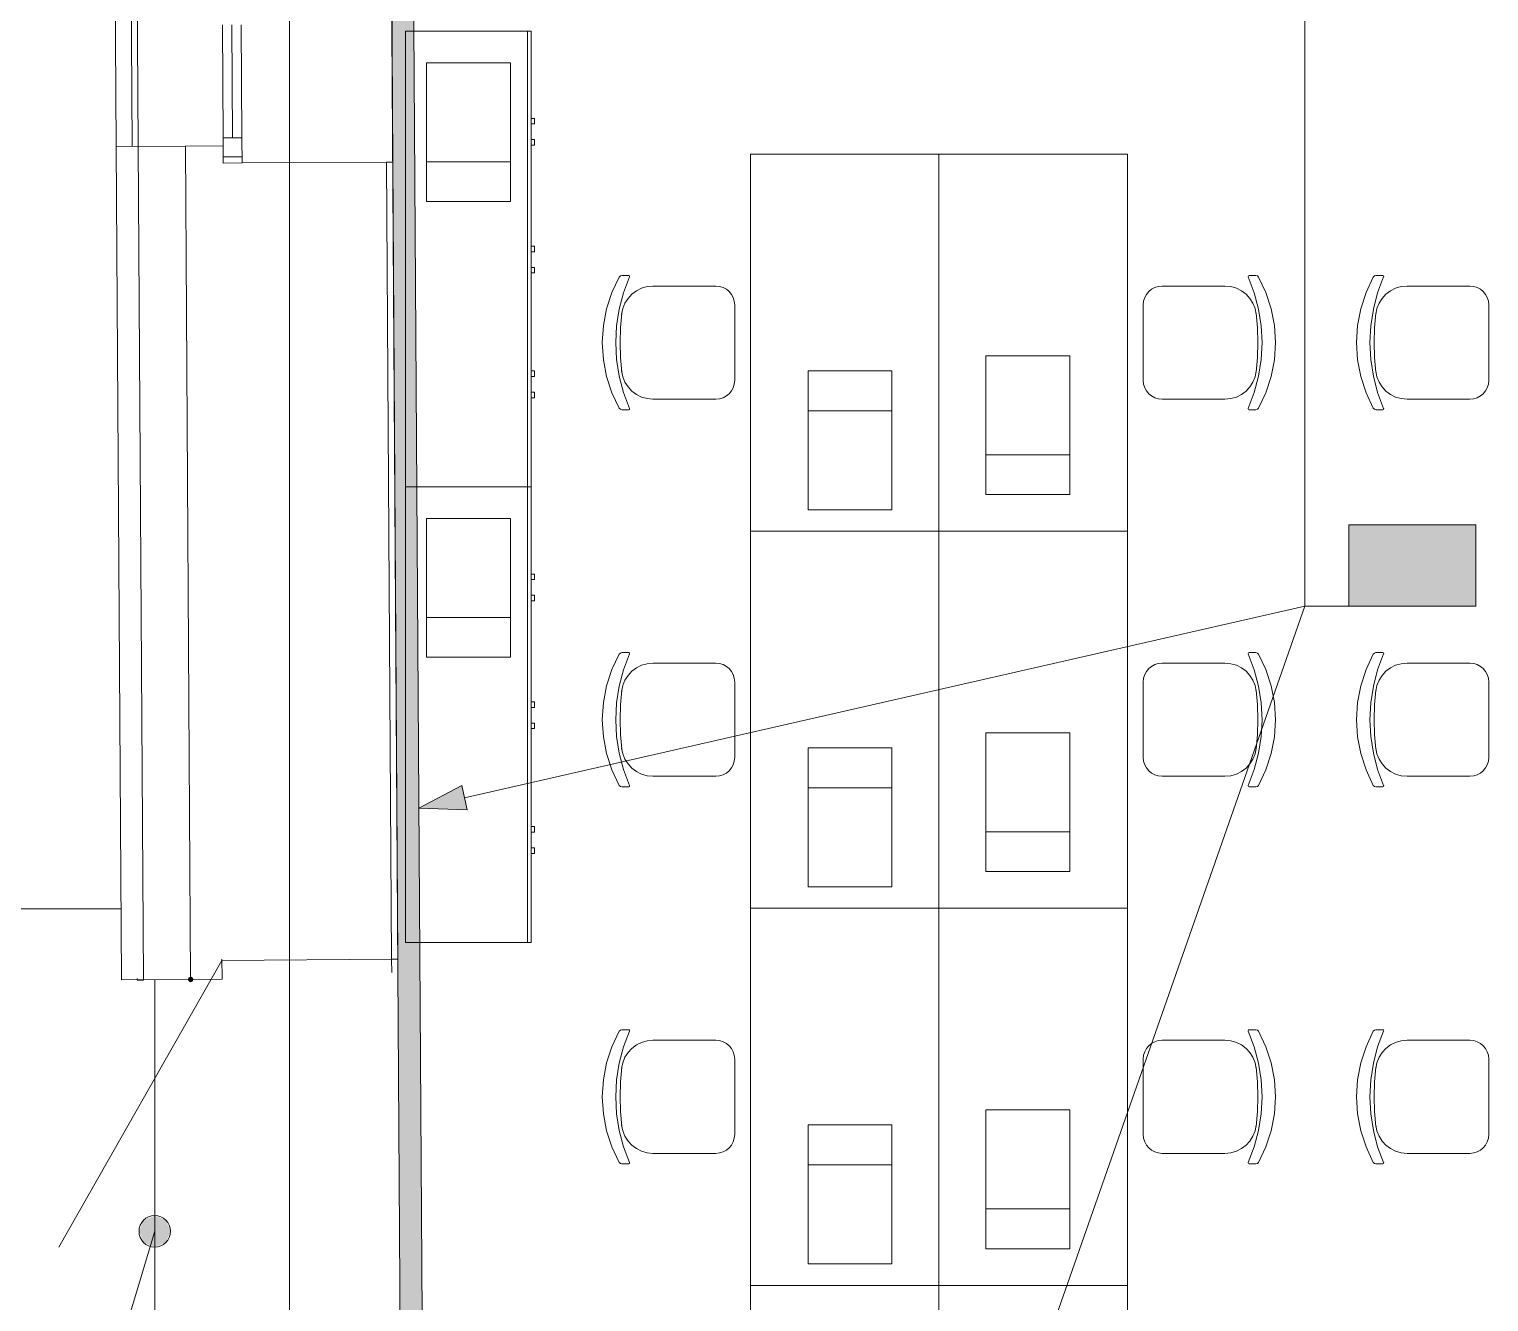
# Model space of a CAD drawing. Header units: millimetres. Extents: x -546 to 1681, y -650 to 1730.
# Drawn here: x 230.38 to 276.84, y 428.45 to 468.95 of the extents above; entities that cross this region are included whole.
import ezdxf

# ---------------------------------------------------------------- set-up
doc = ezdxf.new("R2010")
doc.units = ezdxf.units.MM

msp = doc.modelspace()

# ---------------------------------------------------------------- hatches: boundary and pattern name
at = {"true_color": 0xf1d696}
h = msp.add_hatch(color=41, dxfattribs=at)
h.dxf.hatch_style = 2
h.paths.add_polyline_path([(242.918, 423.049), (242.218, 423.053), (241.839, 482.227), (242.539, 482.227)])
at = {"true_color": 0xffffff}
h = msp.add_hatch(color=7, dxfattribs=at)
h.dxf.hatch_style = 2
h.paths.add_polyline_path([(272.383, 453.178), (276.423, 453.178), (276.423, 450.59), (272.383, 450.59)])
h = msp.add_hatch(color=7, dxfattribs=at)
h.dxf.hatch_style = 2
h.paths.add_polyline_path([(272.383, 453.178), (276.423, 453.178), (276.423, 450.59), (272.383, 450.59)])
h = msp.add_hatch(color=7, dxfattribs=at)
h.dxf.hatch_style = 2
h.paths.add_polyline_path([(272.383, 453.178), (276.423, 453.178), (276.423, 450.59), (272.383, 450.59)])
at = {"true_color": 0x0077b0}
h = msp.add_hatch(color=144, dxfattribs=at)
h.paths.add_polyline_path([(273.594, 451.781), (273.594, 452.588), (273.565, 452.745), (273.476, 452.876), (273.347, 452.962), (273.191, 452.992), (273.034, 452.962), (272.903, 452.876), (272.816, 452.745), (272.787, 452.588), (272.787, 451.781), (272.816, 451.625), (272.903, 451.496), (273.034, 451.407), (273.191, 451.378), (273.347, 451.407), (273.476, 451.496), (273.565, 451.625)])
h.paths.add_polyline_path([(273.795, 451.781), (273.784, 451.661), (273.75, 451.549), (273.695, 451.446), (273.617, 451.352), (273.525, 451.275), (273.423, 451.22), (273.311, 451.188), (273.191, 451.177), (273.069, 451.188), (272.957, 451.22), (272.855, 451.275), (272.762, 451.352), (272.684, 451.446), (272.629, 451.549), (272.596, 451.661), (272.584, 451.781), (272.584, 452.588), (272.596, 452.71), (272.629, 452.822), (272.684, 452.924), (272.762, 453.017), (272.855, 453.095), (272.957, 453.151), (273.069, 453.184), (273.191, 453.195), (273.311, 453.184), (273.423, 453.151), (273.527, 453.096), (273.62, 453.02), (273.696, 452.926), (273.751, 452.823), (273.784, 452.711), (273.795, 452.588)])
h = msp.add_hatch(color=144, dxfattribs=at)
h.paths.add_polyline_path([(273.594, 451.781), (273.594, 452.588), (273.565, 452.745), (273.476, 452.876), (273.347, 452.962), (273.191, 452.992), (273.034, 452.962), (272.903, 452.876), (272.816, 452.745), (272.787, 452.588), (272.787, 451.781), (272.816, 451.625), (272.903, 451.496), (273.034, 451.407), (273.191, 451.378), (273.347, 451.407), (273.476, 451.496), (273.565, 451.625)])
h.paths.add_polyline_path([(273.795, 451.781), (273.784, 451.661), (273.75, 451.549), (273.695, 451.446), (273.617, 451.352), (273.525, 451.275), (273.423, 451.22), (273.311, 451.188), (273.191, 451.177), (273.069, 451.188), (272.957, 451.22), (272.855, 451.275), (272.762, 451.352), (272.684, 451.446), (272.629, 451.549), (272.596, 451.661), (272.584, 451.781), (272.584, 452.588), (272.596, 452.71), (272.629, 452.822), (272.684, 452.924), (272.762, 453.017), (272.855, 453.095), (272.957, 453.151), (273.069, 453.184), (273.191, 453.195), (273.311, 453.184), (273.423, 453.151), (273.527, 453.096), (273.62, 453.02), (273.696, 452.926), (273.751, 452.823), (273.784, 452.711), (273.795, 452.588)])
h = msp.add_hatch(color=144, dxfattribs=at)
h.paths.add_polyline_path([(273.594, 451.781), (273.594, 452.588), (273.565, 452.745), (273.476, 452.876), (273.347, 452.962), (273.191, 452.992), (273.034, 452.962), (272.903, 452.876), (272.816, 452.745), (272.787, 452.588), (272.787, 451.781), (272.816, 451.625), (272.903, 451.496), (273.034, 451.407), (273.191, 451.378), (273.347, 451.407), (273.476, 451.496), (273.565, 451.625)])
h.paths.add_polyline_path([(273.795, 451.781), (273.784, 451.661), (273.75, 451.549), (273.695, 451.446), (273.617, 451.352), (273.525, 451.275), (273.423, 451.22), (273.311, 451.188), (273.191, 451.177), (273.069, 451.188), (272.957, 451.22), (272.855, 451.275), (272.762, 451.352), (272.684, 451.446), (272.629, 451.549), (272.596, 451.661), (272.584, 451.781), (272.584, 452.588), (272.596, 452.71), (272.629, 452.822), (272.684, 452.924), (272.762, 453.017), (272.855, 453.095), (272.957, 453.151), (273.069, 453.184), (273.191, 453.195), (273.311, 453.184), (273.423, 453.151), (273.527, 453.096), (273.62, 453.02), (273.696, 452.926), (273.751, 452.823), (273.784, 452.711), (273.795, 452.588)])
h = msp.add_hatch(color=144, dxfattribs=at)
h.dxf.hatch_style = 2
h.paths.add_polyline_path([(276.017, 452.851), (275.786, 452.619), (275.715, 452.588), (275.639, 452.614), (275.614, 452.69), (275.642, 452.76), (276.037, 453.156), (276.078, 453.185), (276.119, 453.195), (276.195, 453.17), (276.22, 453.093), (276.22, 451.276), (276.195, 451.201), (276.119, 451.177), (276.043, 451.201), (276.017, 451.276)])
h = msp.add_hatch(color=144, dxfattribs=at)
h.dxf.hatch_style = 2
h.paths.add_polyline_path([(276.017, 452.851), (275.786, 452.619), (275.715, 452.588), (275.639, 452.614), (275.614, 452.69), (275.642, 452.76), (276.037, 453.156), (276.078, 453.185), (276.119, 453.195), (276.195, 453.17), (276.22, 453.093), (276.22, 451.276), (276.195, 451.201), (276.119, 451.177), (276.043, 451.201), (276.017, 451.276)])
h = msp.add_hatch(color=144, dxfattribs=at)
h.dxf.hatch_style = 2
h.paths.add_polyline_path([(276.017, 452.851), (275.786, 452.619), (275.715, 452.588), (275.639, 452.614), (275.614, 452.69), (275.642, 452.76), (276.037, 453.156), (276.078, 453.185), (276.119, 453.195), (276.195, 453.17), (276.22, 453.093), (276.22, 451.276), (276.195, 451.201), (276.119, 451.177), (276.043, 451.201), (276.017, 451.276)])
h = msp.add_hatch(color=144, dxfattribs=at)
h.dxf.hatch_style = 2
h.paths.add_polyline_path([(275.108, 451.679), (274.301, 451.679), (274.225, 451.705), (274.199, 451.781), (274.225, 451.858), (274.301, 451.883), (275.108, 451.883), (275.184, 451.858), (275.209, 451.781), (275.184, 451.705)])
h = msp.add_hatch(color=144, dxfattribs=at)
h.dxf.hatch_style = 2
h.paths.add_polyline_path([(275.108, 451.679), (274.301, 451.679), (274.225, 451.705), (274.199, 451.781), (274.225, 451.858), (274.301, 451.883), (275.108, 451.883), (275.184, 451.858), (275.209, 451.781), (275.184, 451.705)])
h = msp.add_hatch(color=144, dxfattribs=at)
h.dxf.hatch_style = 2
h.paths.add_polyline_path([(275.108, 451.679), (274.301, 451.679), (274.225, 451.705), (274.199, 451.781), (274.225, 451.858), (274.301, 451.883), (275.108, 451.883), (275.184, 451.858), (275.209, 451.781), (275.184, 451.705)])
h = msp.add_hatch(color=144, dxfattribs=at)
h.dxf.hatch_style = 2
h.paths.add_polyline_path([(242.783, 444.163), (244.149, 444.885), (244.327, 444.105)])
h = msp.add_hatch(color=7)
h.dxf.hatch_style = 2
h.paths.add_polyline_path([(235.521, 438.802), (235.458, 438.776), (235.431, 438.712), (235.458, 438.649), (235.521, 438.622), (235.585, 438.649), (235.611, 438.712), (235.585, 438.776)])
h = msp.add_hatch(color=7)
h.dxf.hatch_style = 2
h.paths.add_polyline_path([(234.878, 430.695), (234.732, 430.341), (234.378, 430.195), (234.025, 430.341), (233.878, 430.695), (234.025, 431.048), (234.378, 431.195), (234.732, 431.048)])

# ---------------------------------------------------------------- linework, layer by layer
at = {"color": 7, "lineweight": 0}
for points in [[(238.672, 197.821), (238.672, 729.023)], [(241.846, 482.925), (241.959, 464.724)], [(233.156, 465.22), (233.05, 482.27)], [(233.656, 465.223), (233.55, 482.273)], [(233.856, 465.224), (233.75, 482.275)], [(241.839, 482.227), (242.223, 422.353)], [(242.918, 423.049), (242.539, 482.227)], [(236.554, 465.491), (236.532, 469.091)], [(236.854, 465.493), (236.832, 469.092)], [(237.132, 469.094), (237.154, 465.494)], [(236.554, 465.491), (237.154, 465.494)], [(236.559, 464.691), (236.554, 465.491)], [(236.554, 465.491), (236.559, 464.691)], [(237.154, 465.494), (237.159, 464.694)], [(237.159, 464.694), (237.154, 465.494)], [(235.356, 465.233), (233.156, 465.22)], [(233.156, 465.22), (233.321, 438.698)], [(233.856, 465.224), (234.021, 438.703)], [(236.556, 465.241), (235.356, 465.233)], [(235.521, 438.712), (235.356, 465.233)], [(237.158, 464.894), (236.558, 464.891)], [(237.159, 464.694), (236.559, 464.691)], [(236.559, 464.691), (237.159, 464.694)], [(241.759, 464.723), (237.159, 464.694)], [(241.959, 464.724), (241.759, 464.723)], [(241.759, 464.723), (241.917, 439.352)], [(242.117, 439.353), (241.959, 464.724)], [(217.821, 440.961), (233.307, 440.961)], [(236.517, 439.318), (231.324, 430.193)], [(236.517, 439.358), (236.521, 438.758)], [(236.517, 439.318), (241.917, 439.352)], [(241.917, 439.352), (242.117, 439.353)], [(241.917, 439.352), (241.92, 438.935)], [(233.321, 438.698), (235.521, 438.712)], [(233.817, 438.69), (234.017, 438.691)], [(233.821, 438.701), (233.821, 438.741)], [(234.378, 438.705), (234.378, 422.905)], [(235.521, 438.712), (236.521, 438.718)], [(236.521, 438.718), (236.521, 438.758)], [(234.378, 430.695), (229.441, 414.271)]]:
    msp.add_lwpolyline(points, dxfattribs=at)
at = {"color": 144, "lineweight": 0, "true_color": 0x0077b0}
for points in [[(270.979, 486.743), (270.979, 450.59)], [(272.383, 453.178), (276.423, 453.178)], [(272.383, 450.59), (272.383, 453.178)], [(272.383, 453.178), (276.423, 453.178)], [(272.383, 450.59), (272.383, 453.178)], [(272.383, 453.178), (276.423, 453.178)], [(272.383, 450.59), (272.383, 453.178)], [(276.423, 453.178), (276.423, 450.59)], [(276.423, 453.178), (276.423, 450.59)], [(276.423, 453.178), (276.423, 450.59)], [(244.238, 444.495), (270.979, 450.59)], [(245.567, 378.021), (270.979, 450.59)], [(270.979, 450.59), (272.383, 450.59)], [(270.979, 450.59), (272.383, 450.59)], [(270.979, 450.59), (272.383, 450.59)], [(276.423, 450.59), (272.383, 450.59)], [(276.423, 450.59), (272.383, 450.59)], [(276.423, 450.59), (272.383, 450.59)], [(242.783, 444.163), (244.149, 444.885)], [(244.149, 444.885), (244.327, 444.105)], [(242.783, 444.163), (244.327, 444.105)]]:
    msp.add_lwpolyline(points, dxfattribs=at)
at = {"color": 253, "lineweight": 0, "true_color": 0x999999}
for points in [[(246.364, 468.884), (242.364, 468.884)], [(242.364, 468.884), (242.364, 454.384)], [(246.244, 454.384), (246.244, 468.884)], [(246.364, 454.384), (246.364, 468.884)], [(243.029, 463.464), (243.029, 467.884)], [(243.029, 467.884), (245.699, 467.884)], [(245.699, 467.884), (245.699, 463.464)], [(245.699, 467.884), (245.699, 464.734)], [(246.364, 466.113), (246.364, 465.94)], [(246.466, 466.113), (246.364, 466.113)], [(246.364, 465.94), (246.466, 465.94)], [(246.466, 465.94), (246.466, 466.113)], [(246.364, 465.437), (246.364, 465.263)], [(246.466, 465.437), (246.364, 465.437)], [(246.364, 465.263), (246.466, 465.263)], [(246.466, 465.263), (246.466, 465.437)], [(245.699, 464.734), (243.029, 464.734)], [(253.337, 452.976), (253.337, 464.976)], [(253.337, 464.976), (259.337, 464.976)], [(259.337, 464.976), (259.337, 452.976)], [(265.337, 464.976), (259.337, 464.976)], [(259.337, 464.976), (259.337, 452.976)], [(265.337, 452.976), (265.337, 464.976)], [(245.699, 463.464), (243.029, 463.464)], [(246.364, 462.043), (246.364, 461.869)], [(246.466, 462.043), (246.364, 462.043)], [(246.364, 461.869), (246.466, 461.869)], [(246.466, 461.869), (246.466, 462.043)], [(246.364, 461.366), (246.364, 461.193)], [(246.466, 461.366), (246.364, 461.366)], [(246.466, 461.193), (246.466, 461.366)], [(246.364, 461.193), (246.466, 461.193)], [(249.162, 456.888), (248.929, 457.382), (248.76, 457.898), (248.657, 458.432), (248.622, 458.976), (248.657, 459.521), (248.76, 460.055), (248.929, 460.571), (249.162, 461.064)], [(249.162, 456.888), (248.929, 457.382), (248.76, 457.898), (248.657, 458.432), (248.622, 458.976), (248.657, 459.521), (248.76, 460.055), (248.929, 460.571), (249.162, 461.064)], [(249.49, 456.885), (249.3, 457.389), (249.163, 457.908), (249.08, 458.439), (249.052, 458.976), (249.08, 459.514), (249.163, 460.045), (249.3, 460.565), (249.49, 461.068)], [(249.49, 456.885), (249.3, 457.389), (249.163, 457.908), (249.08, 458.439), (249.052, 458.976), (249.08, 459.514), (249.163, 460.045), (249.3, 460.565), (249.49, 461.068)], [(249.162, 461.064), (249.199, 461.099), (249.247, 461.111)], [(249.162, 461.064), (249.199, 461.099), (249.247, 461.111)], [(249.247, 461.111), (249.463, 461.111)], [(249.247, 461.111), (249.463, 461.111)], [(249.463, 461.111), (249.485, 461.103), (249.493, 461.081), (249.49, 461.068)], [(249.463, 461.111), (249.485, 461.103), (249.493, 461.081), (249.49, 461.068)], [(269.183, 461.068), (269.18, 461.081), (269.189, 461.103), (269.21, 461.111)], [(269.183, 461.068), (269.18, 461.081), (269.189, 461.103), (269.21, 461.111)], [(269.183, 461.068), (269.374, 460.565), (269.512, 460.045), (269.595, 459.514), (269.622, 458.976), (269.595, 458.439), (269.512, 457.908), (269.374, 457.389), (269.183, 456.885)], [(269.183, 461.068), (269.374, 460.565), (269.512, 460.045), (269.595, 459.514), (269.622, 458.976), (269.595, 458.439), (269.512, 457.908), (269.374, 457.389), (269.183, 456.885)], [(269.427, 461.111), (269.21, 461.111)], [(269.427, 461.111), (269.21, 461.111)], [(269.427, 461.111), (269.476, 461.099), (269.512, 461.064)], [(269.427, 461.111), (269.476, 461.099), (269.512, 461.064)], [(269.512, 461.064), (269.746, 460.571), (269.915, 460.055), (270.018, 459.521), (270.052, 458.976), (270.018, 458.432), (269.915, 457.898), (269.746, 457.382), (269.512, 456.888)], [(269.512, 461.064), (269.746, 460.571), (269.915, 460.055), (270.018, 459.521), (270.052, 458.976), (270.018, 458.432), (269.915, 457.898), (269.746, 457.382), (269.512, 456.888)], [(273.162, 456.888), (272.929, 457.382), (272.76, 457.898), (272.657, 458.432), (272.622, 458.976), (272.657, 459.521), (272.76, 460.055), (272.929, 460.571), (273.162, 461.064)], [(273.162, 456.888), (272.929, 457.382), (272.76, 457.898), (272.657, 458.432), (272.622, 458.976), (272.657, 459.521), (272.76, 460.055), (272.929, 460.571), (273.162, 461.064)], [(273.49, 456.885), (273.3, 457.389), (273.163, 457.908), (273.08, 458.439), (273.052, 458.976), (273.08, 459.514), (273.163, 460.045), (273.3, 460.565), (273.49, 461.068)], [(273.49, 456.885), (273.3, 457.389), (273.163, 457.908), (273.08, 458.439), (273.052, 458.976), (273.08, 459.514), (273.163, 460.045), (273.3, 460.565), (273.49, 461.068)], [(273.162, 461.064), (273.199, 461.099), (273.247, 461.111)], [(273.162, 461.064), (273.199, 461.099), (273.247, 461.111)], [(273.247, 461.111), (273.463, 461.111)], [(273.247, 461.111), (273.463, 461.111)], [(273.463, 461.111), (273.485, 461.103), (273.493, 461.081), (273.49, 461.068)], [(273.463, 461.111), (273.485, 461.103), (273.493, 461.081), (273.49, 461.068)], [(249.239, 459.876), (249.276, 460.062), (249.344, 460.233), (249.441, 460.386), (249.563, 460.518), (249.707, 460.626), (249.869, 460.708), (250.046, 460.759), (250.234, 460.776)], [(249.239, 459.876), (249.276, 460.062), (249.344, 460.233), (249.441, 460.386), (249.563, 460.518), (249.707, 460.626), (249.869, 460.708), (250.046, 460.759), (250.234, 460.776)], [(252.237, 460.776), (250.234, 460.776)], [(252.237, 460.776), (250.234, 460.776)], [(252.237, 460.776), (252.358, 460.764), (252.471, 460.729), (252.573, 460.674), (252.662, 460.601), (252.735, 460.512), (252.79, 460.41), (252.825, 460.298), (252.837, 460.176)], [(252.237, 460.776), (252.358, 460.764), (252.471, 460.729), (252.573, 460.674), (252.662, 460.601), (252.735, 460.512), (252.79, 460.41), (252.825, 460.298), (252.837, 460.176)], [(265.837, 460.176), (265.85, 460.298), (265.885, 460.41), (265.94, 460.512), (266.013, 460.601), (266.102, 460.674), (266.204, 460.729), (266.317, 460.764), (266.437, 460.776)], [(265.837, 460.176), (265.85, 460.298), (265.885, 460.41), (265.94, 460.512), (266.013, 460.601), (266.102, 460.674), (266.204, 460.729), (266.317, 460.764), (266.437, 460.776)], [(266.437, 460.776), (268.44, 460.776)], [(266.437, 460.776), (268.44, 460.776)], [(268.44, 460.776), (268.629, 460.759), (268.806, 460.708), (268.968, 460.626), (269.112, 460.518), (269.234, 460.386), (269.331, 460.233), (269.399, 460.062), (269.435, 459.876)], [(268.44, 460.776), (268.629, 460.759), (268.806, 460.708), (268.968, 460.626), (269.112, 460.518), (269.234, 460.386), (269.331, 460.233), (269.399, 460.062), (269.435, 459.876)], [(273.239, 459.876), (273.276, 460.062), (273.344, 460.233), (273.441, 460.386), (273.563, 460.518), (273.707, 460.626), (273.869, 460.708), (274.046, 460.759), (274.234, 460.776)], [(273.239, 459.876), (273.276, 460.062), (273.344, 460.233), (273.441, 460.386), (273.563, 460.518), (273.707, 460.626), (273.869, 460.708), (274.046, 460.759), (274.234, 460.776)], [(276.237, 460.776), (274.234, 460.776)], [(276.237, 460.776), (274.234, 460.776)], [(276.237, 460.776), (276.358, 460.764), (276.471, 460.729), (276.573, 460.674), (276.662, 460.601), (276.735, 460.512), (276.79, 460.41), (276.825, 460.298), (276.837, 460.176)], [(276.237, 460.776), (276.358, 460.764), (276.471, 460.729), (276.573, 460.674), (276.662, 460.601), (276.735, 460.512), (276.79, 460.41), (276.825, 460.298), (276.837, 460.176)], [(249.244, 458.035), (249.203, 458.506), (249.188, 458.976), (249.203, 459.448), (249.244, 459.918)], [(249.244, 458.035), (249.203, 458.506), (249.188, 458.976), (249.203, 459.448), (249.244, 459.918)], [(252.837, 457.775), (252.837, 460.176)], [(252.837, 457.775), (252.837, 460.176)], [(265.837, 457.775), (265.837, 460.176)], [(265.837, 457.775), (265.837, 460.176)], [(269.43, 459.918), (269.472, 459.448), (269.486, 458.976), (269.472, 458.506), (269.43, 458.035)], [(269.43, 459.918), (269.472, 459.448), (269.486, 458.976), (269.472, 458.506), (269.43, 458.035)], [(273.244, 458.035), (273.203, 458.506), (273.188, 458.976), (273.203, 459.448), (273.244, 459.918)], [(273.244, 458.035), (273.203, 458.506), (273.188, 458.976), (273.203, 459.448), (273.244, 459.918)], [(276.837, 457.775), (276.837, 460.176)], [(276.837, 457.775), (276.837, 460.176)], [(260.831, 454.141), (260.831, 458.561)], [(260.831, 458.561), (263.501, 458.561)], [(263.501, 458.561), (263.501, 454.141)], [(263.501, 458.561), (263.501, 455.411)], [(246.364, 458.074), (246.364, 457.9)], [(246.466, 458.074), (246.364, 458.074)], [(246.466, 457.9), (246.466, 458.074)], [(250.234, 457.176), (250.046, 457.194), (249.869, 457.245), (249.707, 457.326), (249.563, 457.435), (249.441, 457.567), (249.344, 457.72), (249.276, 457.891), (249.239, 458.076)], [(250.234, 457.176), (250.046, 457.194), (249.869, 457.245), (249.707, 457.326), (249.563, 457.435), (249.441, 457.567), (249.344, 457.72), (249.276, 457.891), (249.239, 458.076)], [(255.172, 453.66), (255.172, 458.08)], [(255.172, 458.08), (257.842, 458.08)], [(257.842, 458.08), (257.842, 453.66)], [(269.435, 458.076), (269.399, 457.891), (269.331, 457.72), (269.234, 457.567), (269.112, 457.435), (268.968, 457.326), (268.806, 457.245), (268.629, 457.194), (268.44, 457.176)], [(269.435, 458.076), (269.399, 457.891), (269.331, 457.72), (269.234, 457.567), (269.112, 457.435), (268.968, 457.326), (268.806, 457.245), (268.629, 457.194), (268.44, 457.176)], [(274.234, 457.176), (274.046, 457.194), (273.869, 457.245), (273.707, 457.326), (273.563, 457.435), (273.441, 457.567), (273.344, 457.72), (273.276, 457.891), (273.239, 458.076)], [(274.234, 457.176), (274.046, 457.194), (273.869, 457.245), (273.707, 457.326), (273.563, 457.435), (273.441, 457.567), (273.344, 457.72), (273.276, 457.891), (273.239, 458.076)], [(246.364, 457.9), (246.466, 457.9)], [(252.837, 457.776), (252.825, 457.656), (252.79, 457.543), (252.735, 457.441), (252.662, 457.352), (252.573, 457.279), (252.471, 457.224), (252.358, 457.189), (252.237, 457.176)], [(252.837, 457.776), (252.825, 457.656), (252.79, 457.543), (252.735, 457.441), (252.662, 457.352), (252.573, 457.279), (252.471, 457.224), (252.358, 457.189), (252.237, 457.176)], [(266.437, 457.176), (266.317, 457.189), (266.204, 457.224), (266.102, 457.279), (266.013, 457.352), (265.94, 457.441), (265.885, 457.543), (265.85, 457.656), (265.837, 457.776)], [(266.437, 457.176), (266.317, 457.189), (266.204, 457.224), (266.102, 457.279), (266.013, 457.352), (265.94, 457.441), (265.885, 457.543), (265.85, 457.656), (265.837, 457.776)], [(276.837, 457.776), (276.825, 457.656), (276.79, 457.543), (276.735, 457.441), (276.662, 457.352), (276.573, 457.279), (276.471, 457.224), (276.358, 457.189), (276.237, 457.176)], [(276.837, 457.776), (276.825, 457.656), (276.79, 457.543), (276.735, 457.441), (276.662, 457.352), (276.573, 457.279), (276.471, 457.224), (276.358, 457.189), (276.237, 457.176)], [(246.364, 457.397), (246.364, 457.224)], [(246.466, 457.397), (246.364, 457.397)], [(246.364, 457.224), (246.466, 457.224)], [(246.466, 457.224), (246.466, 457.397)], [(252.237, 457.176), (250.234, 457.176)], [(252.237, 457.176), (250.234, 457.176)], [(266.437, 457.176), (268.44, 457.176)], [(266.437, 457.176), (268.44, 457.176)], [(276.237, 457.176), (274.234, 457.176)], [(276.237, 457.176), (274.234, 457.176)], [(249.247, 456.841), (249.199, 456.854), (249.162, 456.888)], [(249.247, 456.841), (249.199, 456.854), (249.162, 456.888)], [(249.247, 456.841), (249.463, 456.841)], [(249.247, 456.841), (249.463, 456.841)], [(249.49, 456.885), (249.493, 456.871), (249.485, 456.85), (249.463, 456.841)], [(249.49, 456.885), (249.493, 456.871), (249.485, 456.85), (249.463, 456.841)], [(255.172, 453.66), (255.172, 456.81)], [(255.172, 456.81), (257.842, 456.81)], [(269.21, 456.841), (269.189, 456.85), (269.18, 456.871), (269.183, 456.885)], [(269.21, 456.841), (269.189, 456.85), (269.18, 456.871), (269.183, 456.885)], [(269.427, 456.841), (269.21, 456.841)], [(269.427, 456.841), (269.21, 456.841)], [(269.512, 456.888), (269.476, 456.854), (269.427, 456.841)], [(269.512, 456.888), (269.476, 456.854), (269.427, 456.841)], [(273.247, 456.841), (273.199, 456.854), (273.162, 456.888)], [(273.247, 456.841), (273.199, 456.854), (273.162, 456.888)], [(273.247, 456.841), (273.463, 456.841)], [(273.247, 456.841), (273.463, 456.841)], [(273.49, 456.885), (273.493, 456.871), (273.485, 456.85), (273.463, 456.841)], [(273.49, 456.885), (273.493, 456.871), (273.485, 456.85), (273.463, 456.841)], [(263.501, 455.411), (260.831, 455.411)], [(242.364, 454.384), (246.364, 454.384)], [(246.364, 454.384), (242.364, 454.384)], [(242.364, 454.384), (242.364, 439.884)], [(246.244, 439.884), (246.244, 454.384)], [(246.364, 439.884), (246.364, 454.384)], [(263.501, 454.141), (260.831, 454.141)], [(257.842, 453.66), (255.172, 453.66)], [(243.029, 448.964), (243.029, 453.384)], [(243.029, 453.384), (245.699, 453.384)], [(245.699, 453.384), (245.699, 448.964)], [(245.699, 453.384), (245.699, 450.234)], [(259.337, 452.976), (253.337, 452.976)], [(253.337, 440.976), (253.337, 452.976)], [(253.337, 452.976), (259.337, 452.976)], [(259.337, 452.976), (265.337, 452.976)], [(259.337, 452.976), (259.337, 440.976)], [(265.337, 452.976), (259.337, 452.976)], [(259.337, 452.976), (259.337, 440.976)], [(265.337, 440.976), (265.337, 452.976)], [(246.364, 451.613), (246.364, 451.44)], [(246.466, 451.613), (246.364, 451.613)], [(246.466, 451.44), (246.466, 451.613)], [(246.364, 451.44), (246.466, 451.44)], [(246.364, 450.937), (246.364, 450.763)], [(246.466, 450.937), (246.364, 450.937)], [(246.364, 450.763), (246.466, 450.763)], [(246.466, 450.763), (246.466, 450.937)], [(245.699, 450.234), (243.029, 450.234)], [(245.699, 448.964), (243.029, 448.964)], [(249.162, 444.888), (248.929, 445.382), (248.76, 445.898), (248.657, 446.432), (248.622, 446.976), (248.657, 447.521), (248.76, 448.055), (248.929, 448.571), (249.162, 449.064)], [(249.162, 444.888), (248.929, 445.382), (248.76, 445.898), (248.657, 446.432), (248.622, 446.976), (248.657, 447.521), (248.76, 448.055), (248.929, 448.571), (249.162, 449.064)], [(249.49, 444.885), (249.3, 445.389), (249.163, 445.908), (249.08, 446.439), (249.052, 446.976), (249.08, 447.514), (249.163, 448.045), (249.3, 448.565), (249.49, 449.068)], [(249.49, 444.885), (249.3, 445.389), (249.163, 445.908), (249.08, 446.439), (249.052, 446.976), (249.08, 447.514), (249.163, 448.045), (249.3, 448.565), (249.49, 449.068)], [(249.162, 449.064), (249.199, 449.099), (249.247, 449.111)], [(249.162, 449.064), (249.199, 449.099), (249.247, 449.111)], [(249.239, 447.876), (249.276, 448.062), (249.344, 448.233), (249.441, 448.386), (249.563, 448.518), (249.707, 448.626), (249.869, 448.708), (250.046, 448.759), (250.234, 448.776)], [(249.239, 447.876), (249.276, 448.062), (249.344, 448.233), (249.441, 448.386), (249.563, 448.518), (249.707, 448.626), (249.869, 448.708), (250.046, 448.759), (250.234, 448.776)], [(249.247, 449.111), (249.463, 449.111)], [(249.247, 449.111), (249.463, 449.111)], [(249.463, 449.111), (249.485, 449.103), (249.493, 449.081), (249.49, 449.068)], [(249.463, 449.111), (249.485, 449.103), (249.493, 449.081), (249.49, 449.068)], [(252.237, 448.776), (250.234, 448.776)], [(252.237, 448.776), (250.234, 448.776)], [(252.237, 448.776), (252.358, 448.764), (252.471, 448.729), (252.573, 448.674), (252.662, 448.601), (252.735, 448.512), (252.79, 448.41), (252.825, 448.298), (252.837, 448.176)], [(252.237, 448.776), (252.358, 448.764), (252.471, 448.729), (252.573, 448.674), (252.662, 448.601), (252.735, 448.512), (252.79, 448.41), (252.825, 448.298), (252.837, 448.176)], [(265.837, 448.176), (265.85, 448.298), (265.885, 448.41), (265.94, 448.512), (266.013, 448.601), (266.102, 448.674), (266.204, 448.729), (266.317, 448.764), (266.437, 448.776)], [(265.837, 448.176), (265.85, 448.298), (265.885, 448.41), (265.94, 448.512), (266.013, 448.601), (266.102, 448.674), (266.204, 448.729), (266.317, 448.764), (266.437, 448.776)], [(266.437, 448.776), (268.44, 448.776)], [(266.437, 448.776), (268.44, 448.776)], [(268.44, 448.776), (268.629, 448.759), (268.806, 448.708), (268.968, 448.626), (269.112, 448.518), (269.234, 448.386), (269.331, 448.233), (269.399, 448.062), (269.435, 447.876)], [(268.44, 448.776), (268.629, 448.759), (268.806, 448.708), (268.968, 448.626), (269.112, 448.518), (269.234, 448.386), (269.331, 448.233), (269.399, 448.062), (269.435, 447.876)], [(269.183, 449.068), (269.18, 449.081), (269.189, 449.103), (269.21, 449.111)], [(269.183, 449.068), (269.18, 449.081), (269.189, 449.103), (269.21, 449.111)], [(269.183, 449.068), (269.374, 448.565), (269.512, 448.045), (269.595, 447.514), (269.622, 446.976), (269.595, 446.439), (269.512, 445.908), (269.374, 445.389), (269.183, 444.885)], [(269.183, 449.068), (269.374, 448.565), (269.512, 448.045), (269.595, 447.514), (269.622, 446.976), (269.595, 446.439), (269.512, 445.908), (269.374, 445.389), (269.183, 444.885)], [(269.427, 449.111), (269.21, 449.111)], [(269.427, 449.111), (269.21, 449.111)], [(269.427, 449.111), (269.476, 449.099), (269.512, 449.064)], [(269.427, 449.111), (269.476, 449.099), (269.512, 449.064)], [(269.512, 449.064), (269.746, 448.571), (269.915, 448.055), (270.018, 447.521), (270.052, 446.976), (270.018, 446.432), (269.915, 445.898), (269.746, 445.382), (269.512, 444.888)], [(269.512, 449.064), (269.746, 448.571), (269.915, 448.055), (270.018, 447.521), (270.052, 446.976), (270.018, 446.432), (269.915, 445.898), (269.746, 445.382), (269.512, 444.888)], [(273.162, 444.888), (272.929, 445.382), (272.76, 445.898), (272.657, 446.432), (272.622, 446.976), (272.657, 447.521), (272.76, 448.055), (272.929, 448.571), (273.162, 449.064)], [(273.162, 444.888), (272.929, 445.382), (272.76, 445.898), (272.657, 446.432), (272.622, 446.976), (272.657, 447.521), (272.76, 448.055), (272.929, 448.571), (273.162, 449.064)], [(273.49, 444.885), (273.3, 445.389), (273.163, 445.908), (273.08, 446.439), (273.052, 446.976), (273.08, 447.514), (273.163, 448.045), (273.3, 448.565), (273.49, 449.068)], [(273.49, 444.885), (273.3, 445.389), (273.163, 445.908), (273.08, 446.439), (273.052, 446.976), (273.08, 447.514), (273.163, 448.045), (273.3, 448.565), (273.49, 449.068)], [(273.162, 449.064), (273.199, 449.099), (273.247, 449.111)], [(273.162, 449.064), (273.199, 449.099), (273.247, 449.111)], [(273.239, 447.876), (273.276, 448.062), (273.344, 448.233), (273.441, 448.386), (273.563, 448.518), (273.707, 448.626), (273.869, 448.708), (274.046, 448.759), (274.234, 448.776)], [(273.239, 447.876), (273.276, 448.062), (273.344, 448.233), (273.441, 448.386), (273.563, 448.518), (273.707, 448.626), (273.869, 448.708), (274.046, 448.759), (274.234, 448.776)], [(273.247, 449.111), (273.463, 449.111)], [(273.247, 449.111), (273.463, 449.111)], [(273.463, 449.111), (273.485, 449.103), (273.493, 449.081), (273.49, 449.068)], [(273.463, 449.111), (273.485, 449.103), (273.493, 449.081), (273.49, 449.068)], [(276.237, 448.776), (274.234, 448.776)], [(276.237, 448.776), (274.234, 448.776)], [(276.237, 448.776), (276.358, 448.764), (276.471, 448.729), (276.573, 448.674), (276.662, 448.601), (276.735, 448.512), (276.79, 448.41), (276.825, 448.298), (276.837, 448.176)], [(276.237, 448.776), (276.358, 448.764), (276.471, 448.729), (276.573, 448.674), (276.662, 448.601), (276.735, 448.512), (276.79, 448.41), (276.825, 448.298), (276.837, 448.176)], [(249.244, 446.035), (249.203, 446.506), (249.188, 446.976), (249.203, 447.448), (249.244, 447.918)], [(249.244, 446.035), (249.203, 446.506), (249.188, 446.976), (249.203, 447.448), (249.244, 447.918)], [(252.837, 445.775), (252.837, 448.176)], [(252.837, 445.775), (252.837, 448.176)], [(265.837, 445.775), (265.837, 448.176)], [(265.837, 445.775), (265.837, 448.176)], [(269.43, 447.918), (269.472, 447.448), (269.486, 446.976), (269.472, 446.506), (269.43, 446.035)], [(269.43, 447.918), (269.472, 447.448), (269.486, 446.976), (269.472, 446.506), (269.43, 446.035)], [(273.244, 446.035), (273.203, 446.506), (273.188, 446.976), (273.203, 447.448), (273.244, 447.918)], [(273.244, 446.035), (273.203, 446.506), (273.188, 446.976), (273.203, 447.448), (273.244, 447.918)], [(276.837, 445.775), (276.837, 448.176)], [(276.837, 445.775), (276.837, 448.176)], [(246.364, 447.543), (246.364, 447.369)], [(246.466, 447.543), (246.364, 447.543)], [(246.364, 447.369), (246.466, 447.369)], [(246.466, 447.369), (246.466, 447.543)], [(246.364, 446.866), (246.364, 446.693)], [(246.466, 446.866), (246.364, 446.866)], [(246.364, 446.693), (246.466, 446.693)], [(246.466, 446.693), (246.466, 446.866)], [(260.831, 442.141), (260.831, 446.561)], [(260.831, 446.561), (263.501, 446.561)], [(263.501, 446.561), (263.501, 442.141)], [(263.501, 446.561), (263.501, 443.411)], [(250.234, 445.176), (250.046, 445.194), (249.869, 445.245), (249.707, 445.326), (249.563, 445.435), (249.441, 445.567), (249.344, 445.72), (249.276, 445.891), (249.239, 446.076)], [(250.234, 445.176), (250.046, 445.194), (249.869, 445.245), (249.707, 445.326), (249.563, 445.435), (249.441, 445.567), (249.344, 445.72), (249.276, 445.891), (249.239, 446.076)], [(255.172, 441.66), (255.172, 446.08)], [(255.172, 446.08), (257.842, 446.08)], [(257.842, 446.08), (257.842, 441.66)], [(269.435, 446.076), (269.399, 445.891), (269.331, 445.72), (269.234, 445.567), (269.112, 445.435), (268.968, 445.326), (268.806, 445.245), (268.629, 445.194), (268.44, 445.176)], [(269.435, 446.076), (269.399, 445.891), (269.331, 445.72), (269.234, 445.567), (269.112, 445.435), (268.968, 445.326), (268.806, 445.245), (268.629, 445.194), (268.44, 445.176)], [(274.234, 445.176), (274.046, 445.194), (273.869, 445.245), (273.707, 445.326), (273.563, 445.435), (273.441, 445.567), (273.344, 445.72), (273.276, 445.891), (273.239, 446.076)], [(274.234, 445.176), (274.046, 445.194), (273.869, 445.245), (273.707, 445.326), (273.563, 445.435), (273.441, 445.567), (273.344, 445.72), (273.276, 445.891), (273.239, 446.076)], [(252.837, 445.776), (252.825, 445.656), (252.79, 445.543), (252.735, 445.441), (252.662, 445.352), (252.573, 445.279), (252.471, 445.224), (252.358, 445.189), (252.237, 445.176)], [(252.837, 445.776), (252.825, 445.656), (252.79, 445.543), (252.735, 445.441), (252.662, 445.352), (252.573, 445.279), (252.471, 445.224), (252.358, 445.189), (252.237, 445.176)], [(266.437, 445.176), (266.317, 445.189), (266.204, 445.224), (266.102, 445.279), (266.013, 445.352), (265.94, 445.441), (265.885, 445.543), (265.85, 445.656), (265.837, 445.776)], [(266.437, 445.176), (266.317, 445.189), (266.204, 445.224), (266.102, 445.279), (266.013, 445.352), (265.94, 445.441), (265.885, 445.543), (265.85, 445.656), (265.837, 445.776)], [(276.837, 445.776), (276.825, 445.656), (276.79, 445.543), (276.735, 445.441), (276.662, 445.352), (276.573, 445.279), (276.471, 445.224), (276.358, 445.189), (276.237, 445.176)], [(276.837, 445.776), (276.825, 445.656), (276.79, 445.543), (276.735, 445.441), (276.662, 445.352), (276.573, 445.279), (276.471, 445.224), (276.358, 445.189), (276.237, 445.176)], [(252.237, 445.176), (250.234, 445.176)], [(252.237, 445.176), (250.234, 445.176)], [(266.437, 445.176), (268.44, 445.176)], [(266.437, 445.176), (268.44, 445.176)], [(276.237, 445.176), (274.234, 445.176)], [(276.237, 445.176), (274.234, 445.176)], [(249.247, 444.841), (249.199, 444.854), (249.162, 444.888)], [(249.247, 444.841), (249.199, 444.854), (249.162, 444.888)], [(249.247, 444.841), (249.463, 444.841)], [(249.247, 444.841), (249.463, 444.841)], [(249.49, 444.885), (249.493, 444.871), (249.485, 444.85), (249.463, 444.841)], [(249.49, 444.885), (249.493, 444.871), (249.485, 444.85), (249.463, 444.841)], [(255.172, 441.66), (255.172, 444.81)], [(255.172, 444.81), (257.842, 444.81)], [(269.21, 444.841), (269.189, 444.85), (269.18, 444.871), (269.183, 444.885)], [(269.21, 444.841), (269.189, 444.85), (269.18, 444.871), (269.183, 444.885)], [(269.427, 444.841), (269.21, 444.841)], [(269.427, 444.841), (269.21, 444.841)], [(269.512, 444.888), (269.476, 444.854), (269.427, 444.841)], [(269.512, 444.888), (269.476, 444.854), (269.427, 444.841)], [(273.247, 444.841), (273.199, 444.854), (273.162, 444.888)], [(273.247, 444.841), (273.199, 444.854), (273.162, 444.888)], [(273.247, 444.841), (273.463, 444.841)], [(273.247, 444.841), (273.463, 444.841)], [(273.49, 444.885), (273.493, 444.871), (273.485, 444.85), (273.463, 444.841)], [(273.49, 444.885), (273.493, 444.871), (273.485, 444.85), (273.463, 444.841)], [(246.364, 443.574), (246.364, 443.4)], [(246.466, 443.574), (246.364, 443.574)], [(246.364, 443.4), (246.466, 443.4)], [(246.466, 443.4), (246.466, 443.574)], [(263.501, 443.411), (260.831, 443.411)], [(246.364, 442.897), (246.364, 442.724)], [(246.466, 442.897), (246.364, 442.897)], [(246.364, 442.724), (246.466, 442.724)], [(246.466, 442.724), (246.466, 442.897)], [(263.501, 442.141), (260.831, 442.141)], [(257.842, 441.66), (255.172, 441.66)], [(259.337, 440.976), (253.337, 440.976)], [(253.337, 428.976), (253.337, 440.976)], [(253.337, 440.976), (259.337, 440.976)], [(259.337, 440.976), (265.337, 440.976)], [(259.337, 440.976), (259.337, 428.976)], [(265.337, 440.976), (259.337, 440.976)], [(259.337, 440.976), (259.337, 428.976)], [(265.337, 428.976), (265.337, 440.976)], [(242.364, 439.884), (246.364, 439.884)], [(249.162, 432.888), (248.929, 433.382), (248.76, 433.898), (248.657, 434.432), (248.622, 434.976), (248.657, 435.521), (248.76, 436.055), (248.929, 436.571), (249.162, 437.064)], [(249.162, 432.888), (248.929, 433.382), (248.76, 433.898), (248.657, 434.432), (248.622, 434.976), (248.657, 435.521), (248.76, 436.055), (248.929, 436.571), (249.162, 437.064)], [(249.49, 432.885), (249.3, 433.389), (249.163, 433.908), (249.08, 434.439), (249.052, 434.976), (249.08, 435.514), (249.163, 436.045), (249.3, 436.565), (249.49, 437.068)], [(249.49, 432.885), (249.3, 433.389), (249.163, 433.908), (249.08, 434.439), (249.052, 434.976), (249.08, 435.514), (249.163, 436.045), (249.3, 436.565), (249.49, 437.068)], [(249.162, 437.064), (249.199, 437.099), (249.247, 437.111)], [(249.162, 437.064), (249.199, 437.099), (249.247, 437.111)], [(249.239, 435.876), (249.276, 436.062), (249.344, 436.233), (249.441, 436.386), (249.563, 436.518), (249.707, 436.626), (249.869, 436.708), (250.046, 436.759), (250.234, 436.776)], [(249.239, 435.876), (249.276, 436.062), (249.344, 436.233), (249.441, 436.386), (249.563, 436.518), (249.707, 436.626), (249.869, 436.708), (250.046, 436.759), (250.234, 436.776)], [(249.247, 437.111), (249.463, 437.111)], [(249.247, 437.111), (249.463, 437.111)], [(249.463, 437.111), (249.485, 437.103), (249.493, 437.081), (249.49, 437.068)], [(249.463, 437.111), (249.485, 437.103), (249.493, 437.081), (249.49, 437.068)], [(252.237, 436.776), (250.234, 436.776)], [(252.237, 436.776), (250.234, 436.776)], [(252.237, 436.776), (252.358, 436.764), (252.471, 436.729), (252.573, 436.674), (252.662, 436.601), (252.735, 436.512), (252.79, 436.41), (252.825, 436.298), (252.837, 436.176)], [(252.237, 436.776), (252.358, 436.764), (252.471, 436.729), (252.573, 436.674), (252.662, 436.601), (252.735, 436.512), (252.79, 436.41), (252.825, 436.298), (252.837, 436.176)], [(265.837, 436.176), (265.85, 436.298), (265.885, 436.41), (265.94, 436.512), (266.013, 436.601), (266.102, 436.674), (266.204, 436.729), (266.317, 436.764), (266.437, 436.776)], [(265.837, 436.176), (265.85, 436.298), (265.885, 436.41), (265.94, 436.512), (266.013, 436.601), (266.102, 436.674), (266.204, 436.729), (266.317, 436.764), (266.437, 436.776)], [(266.437, 436.776), (268.44, 436.776)], [(266.437, 436.776), (268.44, 436.776)], [(268.44, 436.776), (268.629, 436.759), (268.806, 436.708), (268.968, 436.626), (269.112, 436.518), (269.234, 436.386), (269.331, 436.233), (269.399, 436.062), (269.435, 435.876)], [(268.44, 436.776), (268.629, 436.759), (268.806, 436.708), (268.968, 436.626), (269.112, 436.518), (269.234, 436.386), (269.331, 436.233), (269.399, 436.062), (269.435, 435.876)], [(269.183, 437.068), (269.18, 437.081), (269.189, 437.103), (269.21, 437.111)], [(269.183, 437.068), (269.18, 437.081), (269.189, 437.103), (269.21, 437.111)], [(269.183, 437.068), (269.374, 436.565), (269.512, 436.045), (269.595, 435.514), (269.622, 434.976), (269.595, 434.439), (269.512, 433.908), (269.374, 433.389), (269.183, 432.885)], [(269.183, 437.068), (269.374, 436.565), (269.512, 436.045), (269.595, 435.514), (269.622, 434.976), (269.595, 434.439), (269.512, 433.908), (269.374, 433.389), (269.183, 432.885)], [(269.427, 437.111), (269.21, 437.111)], [(269.427, 437.111), (269.21, 437.111)], [(269.427, 437.111), (269.476, 437.099), (269.512, 437.064)], [(269.427, 437.111), (269.476, 437.099), (269.512, 437.064)], [(269.512, 437.064), (269.746, 436.571), (269.915, 436.055), (270.018, 435.521), (270.052, 434.976), (270.018, 434.432), (269.915, 433.898), (269.746, 433.382), (269.512, 432.888)], [(269.512, 437.064), (269.746, 436.571), (269.915, 436.055), (270.018, 435.521), (270.052, 434.976), (270.018, 434.432), (269.915, 433.898), (269.746, 433.382), (269.512, 432.888)], [(273.162, 432.888), (272.929, 433.382), (272.76, 433.898), (272.657, 434.432), (272.622, 434.976), (272.657, 435.521), (272.76, 436.055), (272.929, 436.571), (273.162, 437.064)], [(273.162, 432.888), (272.929, 433.382), (272.76, 433.898), (272.657, 434.432), (272.622, 434.976), (272.657, 435.521), (272.76, 436.055), (272.929, 436.571), (273.162, 437.064)], [(273.49, 432.885), (273.3, 433.389), (273.163, 433.908), (273.08, 434.439), (273.052, 434.976), (273.08, 435.514), (273.163, 436.045), (273.3, 436.565), (273.49, 437.068)], [(273.49, 432.885), (273.3, 433.389), (273.163, 433.908), (273.08, 434.439), (273.052, 434.976), (273.08, 435.514), (273.163, 436.045), (273.3, 436.565), (273.49, 437.068)], [(273.162, 437.064), (273.199, 437.099), (273.247, 437.111)], [(273.162, 437.064), (273.199, 437.099), (273.247, 437.111)], [(273.239, 435.876), (273.276, 436.062), (273.344, 436.233), (273.441, 436.386), (273.563, 436.518), (273.707, 436.626), (273.869, 436.708), (274.046, 436.759), (274.234, 436.776)], [(273.239, 435.876), (273.276, 436.062), (273.344, 436.233), (273.441, 436.386), (273.563, 436.518), (273.707, 436.626), (273.869, 436.708), (274.046, 436.759), (274.234, 436.776)], [(273.247, 437.111), (273.463, 437.111)], [(273.247, 437.111), (273.463, 437.111)], [(273.463, 437.111), (273.485, 437.103), (273.493, 437.081), (273.49, 437.068)], [(273.463, 437.111), (273.485, 437.103), (273.493, 437.081), (273.49, 437.068)], [(276.237, 436.776), (274.234, 436.776)], [(276.237, 436.776), (274.234, 436.776)], [(276.237, 436.776), (276.358, 436.764), (276.471, 436.729), (276.573, 436.674), (276.662, 436.601), (276.735, 436.512), (276.79, 436.41), (276.825, 436.298), (276.837, 436.176)], [(276.237, 436.776), (276.358, 436.764), (276.471, 436.729), (276.573, 436.674), (276.662, 436.601), (276.735, 436.512), (276.79, 436.41), (276.825, 436.298), (276.837, 436.176)], [(249.244, 434.035), (249.203, 434.506), (249.188, 434.976), (249.203, 435.448), (249.244, 435.918)], [(249.244, 434.035), (249.203, 434.506), (249.188, 434.976), (249.203, 435.448), (249.244, 435.918)], [(252.837, 433.775), (252.837, 436.176)], [(252.837, 433.775), (252.837, 436.176)], [(265.837, 433.775), (265.837, 436.176)], [(265.837, 433.775), (265.837, 436.176)], [(269.43, 435.918), (269.472, 435.448), (269.486, 434.976), (269.472, 434.506), (269.43, 434.035)], [(269.43, 435.918), (269.472, 435.448), (269.486, 434.976), (269.472, 434.506), (269.43, 434.035)], [(273.244, 434.035), (273.203, 434.506), (273.188, 434.976), (273.203, 435.448), (273.244, 435.918)], [(273.244, 434.035), (273.203, 434.506), (273.188, 434.976), (273.203, 435.448), (273.244, 435.918)], [(276.837, 433.775), (276.837, 436.176)], [(276.837, 433.775), (276.837, 436.176)], [(260.831, 430.141), (260.831, 434.561)], [(260.831, 434.561), (263.501, 434.561)], [(263.501, 434.561), (263.501, 430.141)], [(263.501, 434.561), (263.501, 431.411)], [(250.234, 433.176), (250.046, 433.194), (249.869, 433.245), (249.707, 433.326), (249.563, 433.435), (249.441, 433.567), (249.344, 433.72), (249.276, 433.891), (249.239, 434.076)], [(250.234, 433.176), (250.046, 433.194), (249.869, 433.245), (249.707, 433.326), (249.563, 433.435), (249.441, 433.567), (249.344, 433.72), (249.276, 433.891), (249.239, 434.076)], [(255.172, 429.66), (255.172, 434.08)], [(255.172, 434.08), (257.842, 434.08)], [(257.842, 434.08), (257.842, 429.66)], [(269.435, 434.076), (269.399, 433.891), (269.331, 433.72), (269.234, 433.567), (269.112, 433.435), (268.968, 433.326), (268.806, 433.245), (268.629, 433.194), (268.44, 433.176)], [(269.435, 434.076), (269.399, 433.891), (269.331, 433.72), (269.234, 433.567), (269.112, 433.435), (268.968, 433.326), (268.806, 433.245), (268.629, 433.194), (268.44, 433.176)], [(274.234, 433.176), (274.046, 433.194), (273.869, 433.245), (273.707, 433.326), (273.563, 433.435), (273.441, 433.567), (273.344, 433.72), (273.276, 433.891), (273.239, 434.076)], [(274.234, 433.176), (274.046, 433.194), (273.869, 433.245), (273.707, 433.326), (273.563, 433.435), (273.441, 433.567), (273.344, 433.72), (273.276, 433.891), (273.239, 434.076)], [(252.837, 433.776), (252.825, 433.656), (252.79, 433.543), (252.735, 433.441), (252.662, 433.352), (252.573, 433.279), (252.471, 433.224), (252.358, 433.189), (252.237, 433.176)], [(252.837, 433.776), (252.825, 433.656), (252.79, 433.543), (252.735, 433.441), (252.662, 433.352), (252.573, 433.279), (252.471, 433.224), (252.358, 433.189), (252.237, 433.176)], [(266.437, 433.176), (266.317, 433.189), (266.204, 433.224), (266.102, 433.279), (266.013, 433.352), (265.94, 433.441), (265.885, 433.543), (265.85, 433.656), (265.837, 433.776)], [(266.437, 433.176), (266.317, 433.189), (266.204, 433.224), (266.102, 433.279), (266.013, 433.352), (265.94, 433.441), (265.885, 433.543), (265.85, 433.656), (265.837, 433.776)], [(276.837, 433.776), (276.825, 433.656), (276.79, 433.543), (276.735, 433.441), (276.662, 433.352), (276.573, 433.279), (276.471, 433.224), (276.358, 433.189), (276.237, 433.176)], [(276.837, 433.776), (276.825, 433.656), (276.79, 433.543), (276.735, 433.441), (276.662, 433.352), (276.573, 433.279), (276.471, 433.224), (276.358, 433.189), (276.237, 433.176)], [(252.237, 433.176), (250.234, 433.176)], [(252.237, 433.176), (250.234, 433.176)], [(266.437, 433.176), (268.44, 433.176)], [(266.437, 433.176), (268.44, 433.176)], [(276.237, 433.176), (274.234, 433.176)], [(276.237, 433.176), (274.234, 433.176)], [(249.247, 432.841), (249.199, 432.854), (249.162, 432.888)], [(249.247, 432.841), (249.199, 432.854), (249.162, 432.888)], [(249.247, 432.841), (249.463, 432.841)], [(249.247, 432.841), (249.463, 432.841)], [(249.49, 432.885), (249.493, 432.871), (249.485, 432.85), (249.463, 432.841)], [(249.49, 432.885), (249.493, 432.871), (249.485, 432.85), (249.463, 432.841)], [(255.172, 429.66), (255.172, 432.81)], [(255.172, 432.81), (257.842, 432.81)], [(269.21, 432.841), (269.189, 432.85), (269.18, 432.871), (269.183, 432.885)], [(269.21, 432.841), (269.189, 432.85), (269.18, 432.871), (269.183, 432.885)], [(269.427, 432.841), (269.21, 432.841)], [(269.427, 432.841), (269.21, 432.841)], [(269.512, 432.888), (269.476, 432.854), (269.427, 432.841)], [(269.512, 432.888), (269.476, 432.854), (269.427, 432.841)], [(273.247, 432.841), (273.199, 432.854), (273.162, 432.888)], [(273.247, 432.841), (273.199, 432.854), (273.162, 432.888)], [(273.247, 432.841), (273.463, 432.841)], [(273.247, 432.841), (273.463, 432.841)], [(273.49, 432.885), (273.493, 432.871), (273.485, 432.85), (273.463, 432.841)], [(273.49, 432.885), (273.493, 432.871), (273.485, 432.85), (273.463, 432.841)], [(263.501, 431.411), (260.831, 431.411)], [(263.501, 430.141), (260.831, 430.141)], [(257.842, 429.66), (255.172, 429.66)], [(259.337, 428.976), (253.337, 428.976)], [(253.337, 416.976), (253.337, 428.976)], [(253.337, 428.976), (259.337, 428.976)], [(259.337, 428.976), (265.337, 428.976)], [(259.337, 428.976), (259.337, 416.976)], [(265.337, 428.976), (259.337, 428.976)], [(259.337, 428.976), (259.337, 416.976)], [(265.337, 416.976), (265.337, 428.976)]]:
    msp.add_lwpolyline(points, dxfattribs=at)
at = {"color": 7, "lineweight": 0}
msp.add_circle((234.378, 430.695), 0.5, dxfattribs=at)

doc.saveas('drawing.dxf')
